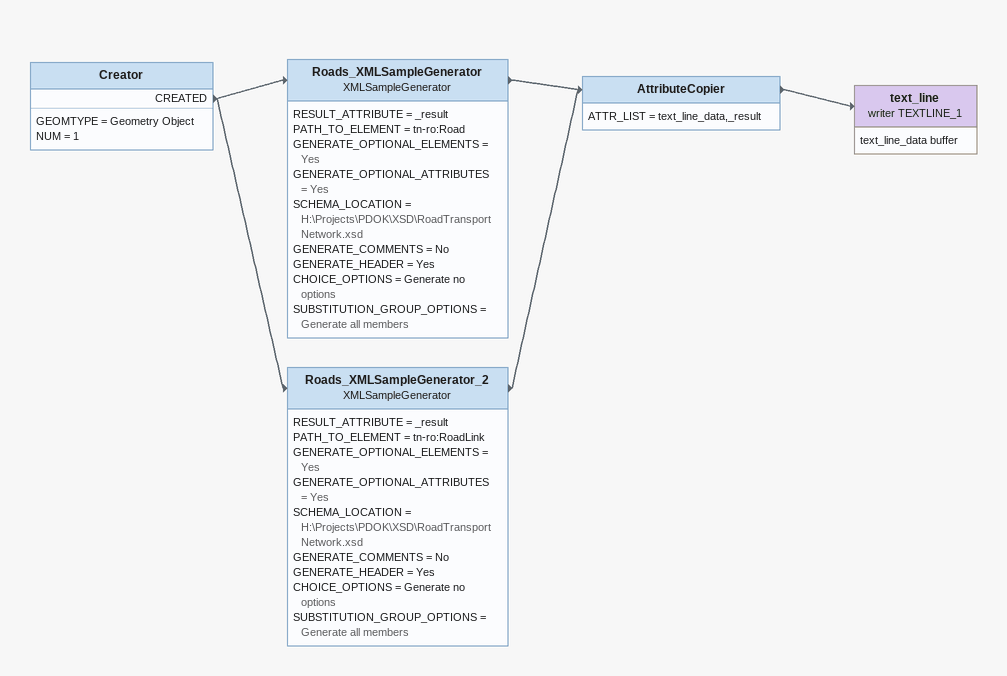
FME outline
Creator
    GEOMTYPE = Geometry Object
    NUM = 1
    CREATED -> Roads_XMLSampleGenerator
    CREATED -> Roads_XMLSampleGenerator_2
Roads_XMLSampleGenerator: XMLSampleGenerator
    RESULT_ATTRIBUTE = _result
    PATH_TO_ELEMENT = tn-ro:Road
    GENERATE_OPTIONAL_ELEMENTS = Yes
    GENERATE_OPTIONAL_ATTRIBUTES = Yes
    SCHEMA_LOCATION = H:\Projects\PDOK\XSD\RoadTransportNetwork.xsd
    GENERATE_COMMENTS = No
    GENERATE_HEADER = Yes
    CHOICE_OPTIONS = Generate no options
    SUBSTITUTION_GROUP_OPTIONS = Generate all members
    -> AttributeCopier
Roads_XMLSampleGenerator_2: XMLSampleGenerator
    RESULT_ATTRIBUTE = _result
    PATH_TO_ELEMENT = tn-ro:RoadLink
    GENERATE_OPTIONAL_ELEMENTS = Yes
    GENERATE_OPTIONAL_ATTRIBUTES = Yes
    SCHEMA_LOCATION = H:\Projects\PDOK\XSD\RoadTransportNetwork.xsd
    GENERATE_COMMENTS = No
    GENERATE_HEADER = Yes
    CHOICE_OPTIONS = Generate no options
    SUBSTITUTION_GROUP_OPTIONS = Generate all members
    -> AttributeCopier
AttributeCopier
    ATTR_LIST = text_line_data,_result
    -> text_line (writer TEXTLINE_1)
text_line (writer TEXTLINE_1)
    attributes: text_line_data buffer
